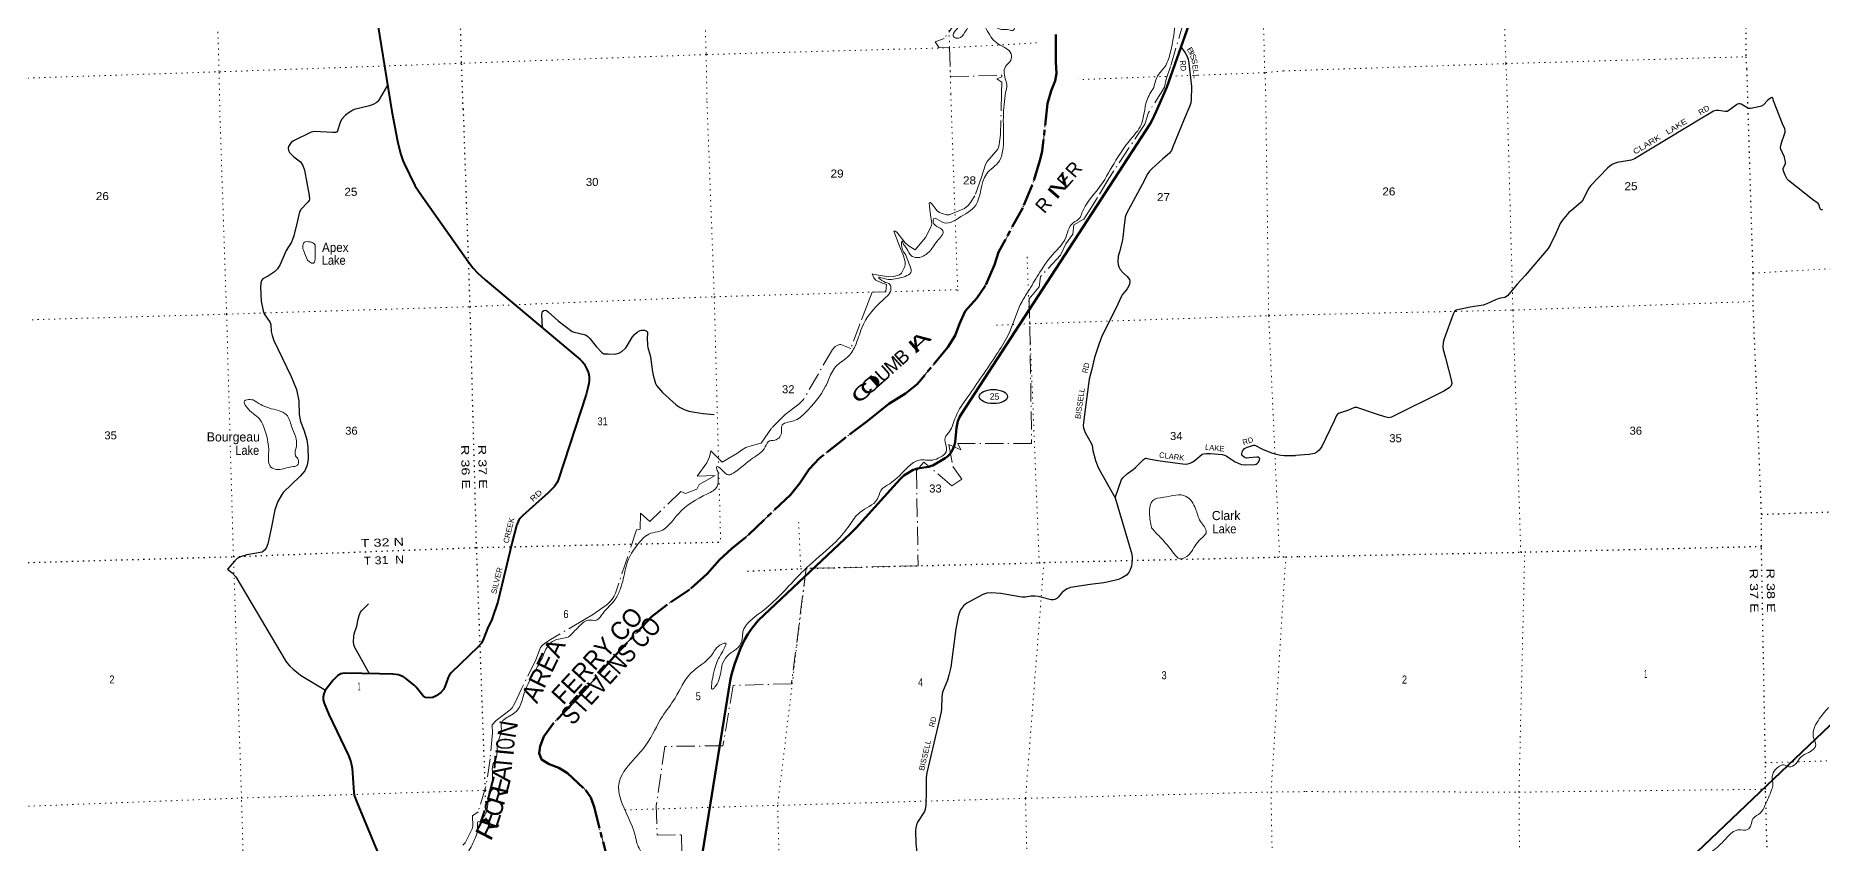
# Model space of a CAD drawing. Header units: feet. Extents: x 489137 to 739700, y 189004 to 379547.
# Drawn here: x 678686 to 717762, y 270009 to 287687 of the extents above; entities that cross this region are included whole.
import ezdxf
from ezdxf.enums import TextEntityAlignment as Align

# ---------------------------------------------------------------- set-up
doc = ezdxf.new("R2010")
doc.units = ezdxf.units.FT
doc.header["$LTSCALE"] = 80
for name, pattern in [('DOT_DASHED', [7.7, 5, -1.2, 0.3, -1.2]), ('DOTTED', [1.5, 0.3, -1.2]), ('LONG_DASH_SHORT_DASH', [9.9, 6, -1.2, 1.5, -1.2])]:
    doc.linetypes.add(name, pattern=pattern)
for name, color, linetype, lineweight in [('11', 7, 'LONG_DASH_SHORT_DASH', 60), ('17', 7, 'Continuous', 25), ('23', 7, 'Continuous', 70), ('26', 7, 'Continuous', 40), ('29', 7, 'Continuous', 25), ('39', 7, 'Continuous', 13), ('44', 7, 'DOT_DASHED', 13), ('6', 7, 'DOTTED', 25), ('7', 7, 'DOTTED', 13)]:
    doc.layers.add(name, color=color, linetype=linetype, lineweight=lineweight)
for name, color, linetype in [('12', 7, 'Continuous'), ('27', 7, 'Continuous'), ('30', 7, 'Continuous'), ('41', 7, 'Continuous')]:
    doc.layers.add(name, color=color, linetype=linetype)

msp = doc.modelspace()

# ---------------------------------------------------------------- linework, layer by layer
at = {"layer": '11'}
for points in [[(700996.57, 287713.08), (700996.09, 287505.06)], [(700996.09, 287505.06), (701000.41, 287117.44), (701015.39, 286859.36), (700985.38, 286699.01), (700898.16, 286479.83)], [(700898.16, 286479.83), (700814.58, 286200.29), (700701.06, 285158.32), (700654.47, 284977.03), (700482.94, 284415.97), (700272.89, 283922.35), (699747.48, 282945.83), (699657.39, 282674.25), (699462.23, 282219.49), (699269.3, 281944.59), (699016.21, 281657.63), (698894.12, 281376.94), (698799.4, 281123.39), (698638.08, 280869.71), (697966.01, 280058.14), (697710.3, 279851.9), (697348.17, 279628.09), (697119.96, 279444.96), (696866.07, 279244.85), (696373.49, 278873.39), (695822.71, 278429.35), (695604.21, 278196.03), (695400.1, 277892.49), (695194.35, 277639.39), (694215.35, 276706.79), (693914.51, 276460.71), (693642.02, 276211.51), (693369.28, 275907.77), (692974.99, 275555.65), (692481.16, 275222.53), (692164.18, 274975.93), (691334.73, 274096.95), (690751.15, 273423.28), (690415.79, 273058.93), (690009.6, 272637.74), (689802.95, 272350.27), (689721.17, 272133.5), (689697.73, 271985.28), (689746.74, 271843.44), (689917.52, 271743.93), (690124.13, 271659.71), (690315.65, 271542.68), (690709.02, 271177.65), (690827.51, 271009.78), (690896.64, 270807.99), (691190.14, 269664.04)]]:
    msp.add_lwpolyline(points, dxfattribs=at)
at = {"layer": '17'}
msp.add_ellipse((699632.62, 279787.7), major_axis=(309.24, -1), ratio=0.500121, dxfattribs=at)
at = {"layer": '23'}
for points in [[(703244.2, 297104.98), (704388.98, 291980.93), (704433.67, 291743.84), (704483.24, 291474.57), (704513.96, 291156.32), (704534.69, 290833.77), (704553.33, 290589.92), (704549.13, 290369.69), (704509.86, 289878.73), (704477.2, 289715.31), (704393.64, 289319.41), (703422.42, 286559.28)], [(703422.42, 286559.28), (703191.9, 286030.73), (703095.74, 285821.58), (703061.26, 285754.56), (698933.75, 279410.7), (698893.85, 279338.51), (698856.32, 279246.59), (698826.69, 279102.21), (698792.48, 278788), (698774.24, 278699.32), (698741.33, 278622.72), (698718.25, 278574.54), (698677.94, 278523.71), (698629.17, 278477.77), (698577.78, 278437.64), (698305.96, 278281.71), (698274.15, 278270.23), (698253.79, 278262.59), (698209.25, 278251.13), (698162.24, 278242.4), (697971.47, 278211.99), (697930.57, 278201.47), (697874.58, 278181.1), (697782.4, 278129.12), (697676.07, 278058.87), (697595.42, 277981.67), (697447.89, 277818.71)], [(697447.89, 277818.71), (696630.83, 276916.21), (696509.81, 276789.07), (696382.34, 276673.85), (694488.41, 274887.48), (694338.3, 274703.79), (694261.95, 274586.64), (694190.69, 274464.41), (694099.07, 274270.87), (693974.04, 273943.64), (693901.19, 273700.9), (693873.38, 273562.64), (693268.89, 269799.94)]]:
    msp.add_lwpolyline(points, dxfattribs=at)
at = {"layer": '26'}
for points in [[(686085.75, 288424.17), (686471.28, 286031.22)], [(686471.28, 286031.22), (686597.97, 285380.37), (686661.81, 285111.84), (686715.82, 284956.02), (686747, 284889.48), (686980.34, 284407.69), (687078.09, 284254.53), (688144.78, 282740.88), (688254.45, 282599.13), (688350, 282492.81), (688513.71, 282339.71), (690595.86, 280599.4), (690641.56, 280547.83), (690680.45, 280505.2), (690748.97, 280369.94), (690774.9, 280310.64), (690789.71, 280225.4), (690793.42, 280136.46), (690782.31, 280073.45), (690754.52, 279949.29), (690722.14, 279834.16), (690117.57, 277978.69), (690091.54, 277903.55), (690033.81, 277816.65), (689892.84, 277679.11), (689337.23, 277187.72), (689261.89, 277103.04), (689235.96, 277054.86), (689202.94, 276963.58), (689107.1, 276603.35), (688792.19, 275297.74), (688661.02, 274906.15), (688570.19, 274711.59), (688482.42, 274482.82), (688434.1, 274392.04), (688358.99, 274299.38), (687777.03, 273746.63), (687737.78, 273699.01), (687707.65, 273641.56), (687633.37, 273433.39), (687602.6, 273374.73), (687547.04, 273311.72), (687443.83, 273235.81), (687369.26, 273200.54), (687291.48, 273193.13), (687213.7, 273200.54), (687191.48, 273211.66), (687153.23, 273243.07), (687006.29, 273430.32), (686964.82, 273469.45), (686776.65, 273626.74), (686727.21, 273655.97), (686617.38, 273697.15), (686493.56, 273713.42), (686206.3, 273718.26)], [(686206.3, 273718.26), (685430.33, 273731.35), (685359.94, 273721.24), (685293.27, 273684.18), (685188.88, 273582.66), (685037.71, 273380.28), (685010.89, 273336.99), (684989.56, 273280.22), (684974.74, 273209.8), (684974.74, 273146.8), (684996.76, 273074.14), (685099.16, 272824.94), (685525.91, 271927.59), (685574.78, 271794.07), (685604.88, 271653.45), (685645.31, 271123.78), (685659.96, 271041.74), (685710.4, 270907.76), (686187.54, 269747.5)], [(719303.19, 273898.74), (714704.37, 269519.16)]]:
    msp.add_lwpolyline(points, dxfattribs=at)
at = {"layer": '29'}
for points in [[(703733.8, 287444.19), (703827.47, 287310.29), (703862.23, 287244.36), (703889.52, 287175.15), (703907.77, 287083.85), (703918.3, 286955.52), (703968.82, 286576.53)], [(686379.23, 286602.58), (686201.1, 286289.96), (686165.35, 286244.82), (686132.8, 286217.82), (686081.57, 286191.24), (685988.58, 286154.71), (685648.1, 286069.73), (685618.62, 286056.45), (685599.65, 286045.06), (685545.12, 286002.73)], [(703968.82, 286576.53), (703957.76, 286283.94), (703949.75, 286219.8), (703929.08, 286150.38), (703803.45, 285857.6), (703557.09, 285257.58), (703525.04, 285177.4), (703480.58, 285116.29), (703335.21, 284990.55), (703096.32, 284774.47), (703048.24, 284722.35), (703010.42, 284669.34), (702889.16, 284427.19), (702639.7, 283968.95), (702543.4, 283794.2), (702514.8, 283714.57), (702484.4, 283475.26), (702463.27, 283269), (702447.67, 283183.23), (702388.59, 282955.15), (702363.1, 282864.06), (702355.09, 282739.78), (702359.09, 282677.63), (702379.39, 282625.6), (702403.16, 282569.38), (702470.73, 282493.11), (702559.42, 282413.02), (702607.5, 282348.88), (702615.52, 282316.8), (702606.37, 282244.84), (702587.47, 282200.53), (702557.11, 282146.34), (702452.33, 282015.81), (702431.21, 281988.05), (702354.01, 281812.76), (701994.48, 281089.98), (701934.77, 280931.08), (701886.3, 280771.24), (701846.24, 280642.95), (701782.13, 280390.36), (701729.95, 280165.16), (701622.19, 279398.24), (701597.82, 279151.51), (701605.84, 279099.39), (701615.21, 279062.7), (701637.89, 278999.16), (701772.52, 278770.66), (701794.15, 278714.5), (701810.22, 278610.24), (701866.17, 278387.76), (701906.49, 278269.84), (701938.39, 278203.33), (702293.53, 277574.9)], [(717765.18, 283877.34), (717747.15, 283875.34), (717730.64, 283882.94), (717719.11, 283895.38), (717687.35, 283994.08), (717669.02, 284015.66), (717547.04, 284105.14), (717021.52, 284518.63), (716993.87, 284546.39), (716977.85, 284572.45), (716947.79, 284632.59), (716917.74, 284708.77), (716907.9, 284757.92), (716906.73, 284774.43), (716909.73, 284788.96), (716957.81, 284883.68), (716958.55, 284893.22), (716960.82, 284903.73), (716959.81, 284924.27), (716945.79, 284984.41), (716932.43, 285027.28), (716857.88, 285205.69), (716851.63, 285241), (716857.64, 285287.11), (716875.09, 285365.8), (716931.26, 285513.44), (716951.79, 285572.78), (716953.41, 285607.19), (716945.78, 285644.94), (716892.2, 285757.92), (716694.09, 286263.97), (716678.31, 286326.53), (716668.71, 286335.52), (716656.28, 286335.55), (716644.26, 286330.54), (716607.19, 286306.48), (716570.23, 286276.87), (716465.8, 286169.55), (716442.92, 286152.62), (716428.89, 286145.11), (716402.84, 286137.08), (716200.31, 286093.73), (716167.45, 286091.48), (716150.42, 286096.98), (715987.99, 286187.62), (715963.11, 286192.71), (715934.06, 286193.21), (715910.02, 286187.7), (715885.46, 286175.2), (715775.84, 286093.89), (715693.65, 286036.84), (715678.63, 286028.33), (715665.61, 286024.82), (715635.35, 286025.38), (715489.31, 286052.88), (715434.11, 286051.15), (715385.14, 286036.84), (715250.39, 285954.58), (715125.44, 285879.26)], [(685545.12, 286002.73), (685460.09, 285944.99), (685376.61, 285853.86), (685341.38, 285787.85), (685276.16, 285580.82), (685247.59, 285565.3), (685183.71, 285568.66), (684786.21, 285593.56), (684712.56, 285576.69), (684321.72, 285383.05), (684275.85, 285348.7), (684215.47, 285265.34), (684207.88, 285227.37), (684215.19, 285174.21), (684238.24, 285128.66), (684264.8, 285102.08), (684334.84, 285035.98), (684473.54, 284922.84), (684526.62, 284843.89), (684562.78, 284742.84), (684669.31, 284189.66), (684672.71, 284111.08), (684665.12, 284080.7), (684639.72, 284042.82), (684485.39, 283882.39), (684473.5, 283868.08), (684456.42, 283830.11), (684401.15, 283605.8), (684330.05, 283307.55), (684304.64, 283222.6), (684278.08, 283165.65), (684163.11, 282982.84), (684029.73, 282675.78), (683970.71, 282584.73), (683906.2, 282520.18), (683780.35, 282428.28), (683655.76, 282364.51), (683625.23, 282328.45), (683606.43, 282280.98), (683601.6, 282183.9), (683619.76, 281879.48), (683659.55, 281662.08), (683685.32, 281599.39), (683815.47, 281409.07), (683830.31, 281358.33), (683836.75, 281211.92), (683856.87, 281126.72), (683896.36, 281016.46), (684270.79, 280224.45), (684388.11, 279942.09), (684438.95, 279694.2), (684448.82, 279395.33), (684480.27, 279239.21), (684556.49, 279034.38), (684618.13, 278839.01), (684638.55, 278681.52), (684646.14, 278423.33), (684623.37, 278286.64), (684570.24, 278165.14), (684470.87, 278046.22), (684099.72, 277686.73), (684059.37, 277631.89), (683978.29, 277489.29), (683916.64, 277308.24), (683836.37, 276902.46), (683765.12, 276563.78), (683724.06, 276467.92), (683682.32, 276418.56), (683637.96, 276384.34), (683301.08, 276322.98), (683166.26, 276278.07), (683094.17, 276240.1), (683038.11, 276194.14), (682880.68, 276013.36)], [(715125.44, 285879.26), (713654.23, 284992.43), (713578.13, 284959.65), (713277.19, 284908.56), (713213.5, 284888.18), (713165.41, 284864.13), (713113.33, 284832.05), (713062.16, 284788.48), (712696.63, 284407.07), (712655.07, 284347.54), (712591.8, 284223.81), (712532.35, 284098.36), (712486.44, 284045.84), (712274.24, 283861.32), (712215.82, 283813.7), (712075.59, 283645.31), (712026.12, 283574.4), (711923.25, 283340.04), (711819.16, 283116.08), (711763.21, 283026.6), (711261.54, 282438.41), (711089.96, 282249.56), (710873.56, 281991.48), (710815.71, 281959.52), (710689.25, 281931.34), (710614.07, 281902.55), (710424.81, 281815.07), (710344.12, 281790.23), (710059.06, 281745.86), (709756.9, 281676.55), (709719.62, 281646.68), (709685.89, 281590.82), (709491.24, 281055.32), (709471.21, 280969.12), (709462.87, 280871.21), (709467.2, 280816.76), (709523.76, 280635.74), (709653.28, 280126.77), (709659.52, 280077.05), (709651.51, 280048.98), (709635.48, 280016.91), (709601.06, 279981.32), (709487.24, 279903.86), (708339.78, 279338.72), (708307.25, 279328.31), (708283.21, 279325.31), (708251.15, 279332.32), (708191.89, 279346.57), (707989.15, 279406.56), (707578.56, 279550.55), (707557.99, 279549.83), (707533.95, 279546.82), (707401.22, 279492.59), (707177.36, 279414.52), (707157.32, 279402.49), (707133.47, 279376.32), (707084.23, 279255.2), (706815.79, 278695.07), (706756.65, 278612.66), (706703.92, 278573.31), (706652.47, 278544.5), (706540.29, 278520.45), (706240.4, 278500.4)], [(689768.93, 281290.56), (689752.87, 281576.03), (689759.33, 281620.32), (689770.72, 281646.9), (689798.83, 281675.08), (689827.63, 281681.07), (689857.99, 281673.48), (689895.26, 281644.97), (690110.64, 281448.3), (690415.79, 281214.05), (690460, 281196.9), (690682.86, 281144.07), (690726.95, 281130.52), (690761.1, 281103.94), (690806.14, 281058.55), (690945.63, 280884.81), (691068.46, 280750.82), (691089.34, 280735.64), (691114.74, 280726.53), (691205.06, 280720.45), (691360.65, 280716.66), (691379.61, 280720.45), (691437.72, 280738.76), (691504.83, 280777.4), (691573.14, 280832.46), (691592.12, 280853.35), (691609.41, 280873.67), (691738.56, 281097.67), (691785.64, 281147.61), (691842.56, 281195.07), (691889.99, 281227.34), (691908.96, 281234.94), (691938.22, 281239.89), (691969.67, 281244.43), (692000.03, 281240.63), (692039.87, 281227.34), (692058.97, 281208.83), (692070.23, 281189.37), (692070.23, 281166.59), (692061.29, 281071.49), (692064.54, 280908.4), (692073.04, 280861.79), (692125.76, 280684.22), (692134.74, 280648.31), (692174.51, 280330.62), (692189.76, 280259.13), (692225.81, 280122.44), (692242.88, 280071.18), (692265.41, 280027.39), (692397.73, 279877.59), (692695.37, 279607.73), (692777.92, 279551), (692869.93, 279506.29), (692973.34, 279469.37), (693093.26, 279443.37), (693284.55, 279417.45), (693528.11, 279397.88)], [(702293.53, 277574.9), (702435.92, 277971.23), (702465.27, 278011.89), (702562.91, 278102.45), (702687.64, 278188.3), (702740.45, 278233.23), (702916.44, 278410.42), (702934.05, 278424.84), (702950.08, 278434.86), (702962.1, 278437.88), (702976.12, 278436.87), (703029.17, 278424.03), (703230.55, 278385.87), (703825.54, 278311.58), (703883.74, 278315.35), (703935.72, 278331.63), (703991.82, 278359.7), (704048.76, 278397.25), (704198.16, 278524.07), (704232.15, 278534.27), (704290.32, 278543.12), (704379.48, 278540.89), (704636.9, 278517.06), (704685.78, 278508.02), (704721.04, 278491), (704921.29, 278355.79), (704987.49, 278327.63), (705059.61, 278303.57), (705137.61, 278293.85), (705349.54, 278302.48), (705378.14, 278307.58), (705398.17, 278319.61), (705418.2, 278337.65), (705430.71, 278353.5), (705452.26, 278403.81), (705458.27, 278429.87), (705453.99, 278443.1), (705448.25, 278449.91), (705432.23, 278459.94), (705394.69, 278463.47), (705227.51, 278446.14), (705165.78, 278441.89), (705143.75, 278445.9), (705117.94, 278458.88), (705079.64, 278490), (705067.62, 278508.05), (705064.77, 278538.02), (705071.63, 278576.2), (705087.65, 278610.28), (705121.71, 278648.37), (705153.4, 278668.05), (705189.82, 278682.45), (705322.04, 278724.54), (705336.07, 278724.54), (705349.65, 278722.65), (705518.25, 278637.01), (705717.07, 278554.33), (705814.87, 278527.1), (705918.85, 278504.06), (705991.36, 278500.4), (706240.4, 278500.4)], [(702293.53, 277574.9), (702663.62, 276338.06), (702671.13, 276255.49), (702663.62, 276149.63), (702650.82, 276077.09), (702623.56, 275993.27), (702592.95, 275933.89), (702543.42, 275881.01), (702459.16, 275824.67), (702367.13, 275782.78), (702182.82, 275738.68), (702044.64, 275708.72), (701750.6, 275677.33), (701317.38, 275610.39), (701248.52, 275580.87), (701189.17, 275542.23), (701128.32, 275488.24), (701048.93, 275393.89), (701019.16, 275367.68), (700972.81, 275345.78), (700944.76, 275341.77), (700896.74, 275341.64), (700613.38, 275413.6), (700540.09, 275419.95), (700453.6, 275416.7), (700331.74, 275395.89), (700254.25, 275394.32), (699792.74, 275474.87), (699581.88, 275494.55), (699486.33, 275488.11), (699399.29, 275454.51), (699049.61, 275263.59), (698979.13, 275205.07), (698913.38, 275123.27), (698897.35, 275083.17), (698868.76, 274999.62), (698809.96, 274702.87), (698702.47, 273867.27), (698660.96, 273689.96), (698629.13, 273582.18), (698520.73, 273315.1), (698501.95, 273214.61), (698500.7, 272958.28), (698490.73, 272884.99), (698418.27, 272573.67), (698176.16, 271549.03), (698162.73, 271450.65), (698160.66, 271149.61), (698152.12, 270847.42), (698140.1, 270751.2), (698124.96, 270706.11), (697971.82, 270468.55), (697947.78, 270416.43), (697935.76, 270354.28), (697926.98, 270279.77), (697937.9, 270013.47), (697979.86, 269604.71)], [(682880.68, 276013.36), (682980.33, 275932.55), (683064.57, 275841.58), (684163.99, 273979.95), (684240.13, 273889.82), (684306.4, 273830.59), (684478.61, 273692.65), (685021.79, 273358.96)], [(685987.4, 273721.95), (685657.28, 274308.6), (685640.32, 274360.64), (685632.73, 274421.39), (685640.65, 274536.28), (685651.7, 274592.25), (685710.99, 274763.75), (685740.3, 274916.64), (685757.95, 274998.52), (685788.3, 275070.66), (685810.77, 275097.63), (685963.46, 275249.9)]]:
    msp.add_lwpolyline(points, dxfattribs=at)
at = {"layer": '39'}
for points in [[(700218.81, 307560.66), (700017.35, 307451.8), (699772.44, 307410.31), (699465.45, 307215.58), (699287.18, 307034.71), (699086.91, 306847.14), (699025.48, 306740.35), (699070.6, 306509.48), (698951.61, 306164.77), (698823.72, 305779.43), (698811.15, 305589.27), (698941.22, 305144.84), (699141.49, 304577.29), (699252.65, 304364.5), (699700.31, 303891), (699948.9, 303670.11), (700113.54, 303834.43), (700122.55, 304076.99), (700154.86, 304213.21), (700246.46, 304322.9), (700252.21, 304195.86), (700302.19, 304074.16), (700359.81, 303966.82), (700307.7, 303886.55), (700309.95, 303809.89), (700436.53, 303759.08), (700485.26, 303679.74), (700344.57, 303661.5), (700162.33, 303615.78), (700198.49, 303552.23), (700435.58, 303448.12), (700629.97, 303286.22), (700717.54, 302915.25), (700679.53, 302629.46), (700671.17, 302433.36), (700621.31, 302070.49), (700653.38, 301665.6), (700688.29, 301438.46), (700767.91, 301337.82), (700821.39, 301028.45), (700859.92, 300746.91), (700966.22, 300562.24), (701007.6, 300252.52), (701220.13, 299953.86), (702100.59, 298964.02), (702414.39, 298858.11), (702615.48, 298605.55), (702731.86, 298283.88), (702722.96, 297900), (702688.34, 297567.86), (702747.32, 297345.47), (702988.67, 296958.81), (702996.97, 296813.68), (703041.32, 296677.69), (703255.93, 296308.42), (703340.47, 296040.33), (703337.86, 295785.86), (703367.38, 295467.71), (703278.15, 295345.97), (703216.02, 295126.1), (703234.57, 295043.86), (703217.44, 294940.39), (703377.15, 294654.31), (703576.83, 294518.82), (703630.12, 294215.5), (703656.92, 293921.5), (703817.82, 293663.73), (703896.78, 293242.03), (704106.05, 292161.9), (704066.03, 291876.04), (704055.77, 291675.85), (704167.11, 291319.71), (704242.99, 290796.98), (704190.87, 290304.82), (704079.59, 289697.87), (703970.14, 289371.62), (703705.13, 288984.28), (703603.8, 288587.6), (703605.64, 288181.82), (703565.55, 287623.39), (703494.76, 287286.15), (703381.94, 287006.24), (703243.68, 286836.64), (703139.73, 286551.67)], [(700243.26, 292688.97), (700253.52, 292545.91), (700331.24, 292441.18), (700444.48, 292295.08), (700632.53, 292143.09), (700892.38, 291744.86), (700994.47, 291428.83), (701070.52, 290900.04), (700979.7, 290558.18), (700958.29, 290325.37), (700851.93, 290100.16), (700718.36, 290183.07), (700654.98, 290554.74), (700604.53, 290692.58), (700556.45, 290612.43), (700592.85, 290334.87), (700620.77, 290139.84), (700723.33, 289807.67), (700620.47, 289738.03), (700219.99, 289704.11), (700131.6, 289760.08), (700169.66, 290043.86), (700180.75, 290421.75), (700116.25, 290763.1), (700054.89, 291066.19), (700018.67, 291200.41), (699977.76, 291150.75), (699992.88, 290842.28), (699973.9, 290526.75), (699864.58, 290402.41), (699815.19, 290229.34), (699738.65, 290019.14), (699842.69, 289567.89), (699885.14, 289290.51), (699738.82, 289326.61), (699522.96, 289395), (699354.12, 289579.85), (699179.34, 289623.2), (699159.06, 289558), (699188.71, 289510.41), (699114.36, 289500.15), (699147.09, 289416.31), (699362.89, 289349.94), (699665.66, 289207.36), (699766.21, 289149.73), (699822.65, 289082.73), (700030.98, 288995.95), (700203.56, 288889.95), (700160.93, 288692.85), (700101.88, 288368.08), (700094.17, 288081.14), (700050, 287799.2), (699940.38, 287822.24), (699809.24, 287822.45), (699709.05, 287867.97), (699606.66, 288056.79), (699401.83, 288230.5), (699364.3, 288340.45), (699296.48, 288382.88), (699260.07, 288248.56), (699027.61, 288126.67), (698880.88, 287902.3), (698762.83, 287662.62), (698830.36, 287630.27), (699106.4, 287916.98), (699290.31, 288043.5), (699499.41, 287793.19), (699743.96, 287503.54), (700020.59, 287289.54), (700010.69, 287145.89), (699895.61, 287011.29), (699904.62, 286704.66), (699927.8, 286602.36), (699896.74, 286447.66)], [(699896.74, 286447.66), (699849.71, 285908.33), (699843.32, 285227.66), (699762.28, 284948.23), (699481.74, 284657.83), (699247.21, 283977.32), (698865.49, 283693.51), (698504.99, 283610.33), (698328.8, 283682.96), (698313.35, 283605.7), (698440.53, 283490.98), (698527.85, 283419.31), (698400.74, 283186.73), (698221.28, 282950.32), (697948.91, 282829.82), (697834.03, 282874.43), (697738.94, 283019.64), (697648.57, 283160.63), (697635.34, 283192.48), (697632.02, 283057.08), (697713.91, 282884.45), (697783.69, 282704.96), (697834.22, 282531.05), (697570.98, 282380.57), (697404.38, 282352.58), (697248.46, 282368.73), (697123.34, 282398.77), (697233.45, 282303.64), (697367.87, 282242.28), (697391.51, 282144.16), (697214.34, 281899.76), (696755.23, 281290.2), (696607.64, 280893.37), (696438.54, 280649.24), (696183.26, 280444.53), (696089.41, 280299.93), (695962.2, 280012.84), (695520.1, 279436.18), (695257.91, 279255.45), (695001.39, 279143.57), (694998.5, 278996.08), (694818.78, 278824.27), (694732.21, 278817.23), (694641.97, 278684.87), (694365.99, 278437.04), (693937.29, 278111.21), (693841.77, 278071.55), (693702.77, 278177.78), (693577.41, 278250.52), (693582.42, 278200.45), (693602.44, 278145.37), (693615.46, 278019.28), (693588.26, 277816.42), (693377.8, 277657.68), (692742.92, 277223.75), (692336.44, 276840.14), (692136.13, 276794.82), (691865.5, 276567.36), (691649.24, 276228.72), (691537.28, 275794.76), (691474.14, 275580.56), (691359.13, 275348.41), (691095.08, 275048.49), (690951.03, 274896.09), (690765.36, 274893.69), (690568.38, 274753.59), (690441.63, 274626.02), (690337.94, 274531.57), (690043.77, 274456.74), (689871.56, 274301.35), (689781.35, 274110.44), (689582.36, 273740.09), (689357.23, 273251.73), (689246.36, 272959.14), (689129.26, 272844.03), (689052.18, 272796.93), (688862.91, 272610.17), (688870.09, 272520.05), (688781.3, 272173.72), (688751.88, 271861.75), (688693.12, 271752.7), (688677.6, 271447.27), (688605.54, 271141.9), (688510.6, 270625.75), (688412.48, 270487.22), (688396.86, 270472.38), (688368.14, 270485.52), (688351.58, 270381.97), (688316.6, 270170.77), (688162.22, 269852.44), (687966.55, 269617.49), (687858.33, 269537.01)], [(703140.19, 286552.92), (702988.67, 286269.66), (702861.4, 285733.38), (702631.17, 285412.94), (702270.83, 284892.21), (701930.5, 284341.45), (701568.88, 283809.55), (701508.75, 283682.27), (701382.45, 283599.14), (701191.81, 283221.01), (700971.34, 282944.81), (700645.49, 282507.47), (700420.35, 282134.19), (700258.01, 281870.11), (699947.24, 281118.3), (699701.12, 280709.97), (699073.37, 279785.64), (698807.49, 279344.5), (698670.19, 279020.53), (698602.51, 278935.4), (698592.86, 278922.95), (698600.93, 278577.95), (698467.16, 278458.27), (698306.42, 278398.13), (698005.67, 278395.77), (697776.42, 278254.55), (697363.61, 277878.8), (697176.78, 277737.03), (697088.87, 277538.12), (696711.26, 277252.44), (696490.65, 276980.27), (696190.48, 276616.51), (695599.19, 276091.21), (695345.53, 275840.11), (694552.88, 275069.56), (694154.22, 274635.74), (694139.01, 274493.88), (694045.19, 274290.73), (693850.37, 274146.67), (693717.53, 273962.35), (693674.8, 273799.34), (693561.67, 273456.2), (693489.61, 273381.01), (693492.93, 273631.5), (693608.39, 274023.18), (693756.12, 274300.89), (693781.38, 274386.57), (693691.13, 274369.3), (693463.62, 274121.13), (693014.86, 273734.03), (692668.63, 273186.95), (692392.06, 272783.62), (692043.92, 272175.9), (691753.2, 271830.63), (691438.88, 271294.75), (691478.23, 270979.11), (691797.01, 270180.5), (691839.68, 270000.26), (691959.51, 269750.01), (692041.56, 269540.85), (692164.11, 269385.59), (692333.72, 268925.06), (692444.67, 268755.27), (692448.11, 268599.91), (692727, 268304.7), (692674.4, 268250.38), (692704.01, 268039.4), (692695.78, 267871.53), (692679.62, 267584.25), (692661.19, 267476.6), (692721.62, 267135.44), (692627.06, 266895.92), (692651.41, 266662.55), (692595.27, 266478.88), (692585.23, 266304.89), (692552.09, 266041.25), (692416.95, 265864.93), (692397.99, 265484.68), (692404.12, 265252.69), (692581.23, 265153.84), (692772.34, 265116.06), (692963.52, 265191.34), (693052.28, 265135.87), (692781.01, 264926.56), (692428.33, 264908.26), (691959.99, 265136.32), (691731.55, 265259.64), (691469.69, 265127.38), (691436.26, 264871.81), (691379.7, 264700.24), (691282.56, 264361.69)], [(684682.15, 283173), (684563.25, 283166.86), (684526.6, 283060.59), (684567.64, 282926.73), (684673.32, 282734.54), (684763.04, 282709.39), (684798.7, 282843.89), (684798.37, 283025.6), (684786.77, 283126.15), (684749.48, 283153.13), (684682.15, 283173)], [(683442.82, 279713.62), (683786.17, 279537.76), (684171.01, 279387.57), (684282.85, 279135.02), (684387.08, 278696.45), (684370.04, 278491.93), (684429.83, 278399.1), (684409.52, 278287.35), (684279.58, 278250.53), (683988.95, 278189.96), (683829.54, 278245.01), (683781.13, 278588.6), (683718.57, 278990.25), (683578.54, 279298.36), (683294.73, 279561.09), (683253.76, 279692.93), (683307.36, 279719.02), (683442.82, 279713.62)], [(703090.96, 276916.57), (703047.23, 277242.15), (703116.52, 277511.08), (703358.26, 277584.08), (703846.19, 277603.03), (704055.6, 277331.66), (704162.24, 277054.7), (704289.43, 276824.9), (704126.62, 276631.47), (703911.04, 276331.22), (703712.5, 276235.48), (703579.19, 276352), (703338.54, 276650.56), (703156.24, 276840.09), (703090.96, 276916.57)], [(709568.13, 259046.55), (709722.89, 259296.81), (709963.13, 259632.93), (710000.61, 259767.68), (709969.01, 259912.06), (710006.85, 260036.71), (709987.58, 260120.9), (709928.77, 260290.56), (709944.43, 260523.56), (709940.18, 260638.61), (709757.21, 260832.07), (709648.4, 261042.36), (709606.87, 261291.48), (709663.47, 261400.64), (709824.66, 261469.14), (709910.42, 261609.68), (709991.65, 261873.34), (709997.87, 261978.66), (709905.12, 262191.56), (709969.37, 262422.27), (710085.19, 262569.97), (710290.85, 262638.05), (710381.76, 262639.32), (710510.39, 262708.1), (710570.79, 262870.04), (710648.09, 263060.98), (710598.4, 263176.69), (710507.67, 263280.53), (710510.6, 263420.09), (710567.22, 263638.4), (710580.7, 263766.21), (710497.88, 263874.37), (710503.71, 264319.23), (710619.92, 264620.54), (710798.19, 264992.81), (710939.6, 265268.76), (711076.04, 265350.51), (711339.52, 265659.17), (711622.94, 265810.91), (711747.35, 265890.2), (711886.42, 266065.01), (712149.36, 266278.67), (712219.66, 266455.03), (712255.05, 266646.29), (712333.66, 266926.03), (712320.74, 267056.93), (712260.58, 267153.79), (712240.25, 267211.66), (712294.4, 267332.87), (712363.17, 267440.5), (712721.22, 267651.49), (712821.17, 267626.82), (712922.53, 267563.79), (713073.47, 267635.96), (713340.44, 267795.19), (713481.62, 267899.71), (713737.67, 268209.08), (713964.75, 268470.11), (714095.01, 268707.76), (714051.75, 268839.58), (714057.45, 269013.6), (714136.94, 269159.98), (714296.04, 269284.99), (714559.9, 269583.56), (714704.4, 269611.03), (714796.5, 269580.01), (714913.27, 269592.32), (715087.83, 269681.51), (715402.13, 269872.77), (715622.99, 270076.81), (715855.89, 270283.32), (715935.95, 270304.41), (716129.8, 270309.41), (716200.98, 270406.98), (716246.3, 270548.07), (716411.38, 270675.32), (716508.51, 270836.48), (716653.59, 271177.24), (716681.34, 271301.53), (716663.79, 271448.44), (716688.33, 271550.38), (716800.7, 271681.78), (716912.25, 271726.24), (717031.03, 271684.06), (717184.21, 271750.24), (717293.97, 271897.71), (717468.09, 271999.01), (717621.67, 272164.24), (717576.31, 272298.01), (717668.84, 272693.46), (717896.66, 272982.64)]]:
    msp.add_spline(points, degree=3, dxfattribs=at)
at = {"layer": '44'}
for points in [[(698889.67, 288094.07), (698557.29, 287626.28), (698359.94, 287551.87), (698448.48, 287418.38), (698674.1, 287427.47), (698691.83, 286789.37), (699819.64, 286821.53), (699818.66, 286789.21), (699707.27, 286739.52), (699818.36, 286672.13), (699809.57, 286445.66)], [(703800.57, 288005.88), (703505.32, 287016.25), (703413.29, 286739.04), (703374.94, 286557.78)], [(700996.57, 287713.08), (700996.09, 287505.06)], [(700996.09, 287505.06), (701000.41, 287117.44), (701015.39, 286859.36), (700985.38, 286699.01), (700898.16, 286479.83)], [(700898.16, 286479.83), (700814.58, 286200.29), (700701.06, 285158.32), (700654.47, 284977.03), (700482.94, 284415.97), (700272.89, 283922.35), (699747.48, 282945.83), (699657.39, 282674.25), (699462.23, 282219.49), (699269.3, 281944.59), (699016.21, 281657.63), (698894.12, 281376.94), (698799.4, 281123.39), (698638.08, 280869.71), (697966.01, 280058.14), (697710.3, 279851.9), (697348.17, 279628.09), (697119.96, 279444.96), (696866.07, 279244.85), (696373.49, 278873.39), (695822.71, 278429.35), (695604.21, 278196.03), (695400.1, 277892.49), (695194.35, 277639.39), (694215.35, 276706.79), (693914.51, 276460.71), (693642.02, 276211.51), (693369.28, 275907.77), (692974.99, 275555.65), (692481.16, 275222.53), (692164.18, 274975.93), (691368.16, 274133.74), (690751.15, 273423.28), (690415.79, 273058.93), (690009.6, 272637.74), (689802.95, 272350.27), (689721.17, 272133.5), (689697.73, 271985.28), (689746.74, 271843.44), (689917.52, 271743.93), (690124.13, 271659.71), (690315.65, 271542.68), (690709.02, 271177.65), (690827.51, 271009.78), (690896.64, 270807.99), (691190.14, 269664.04)], [(699809.57, 286445.66), (699789.6, 285522.82), (699760.16, 285306.54), (699743.07, 285242.38), (699726.78, 285203.74), (699495.16, 284930.17), (699458.57, 284864.59), (699374.07, 284593.38), (699227.29, 284180.94), (699130.78, 284036.29), (699077.36, 283972.14), (698999.52, 283905.61), (698662.58, 283764.53), (698607.19, 283764.71), (698515.29, 283792.51), (698451.18, 283820.31), (698403.31, 283854.05), (698275.1, 284016.05), (698248.15, 284034.16), (698224.16, 284030.75), (698252.92, 283819.4), (698282.8, 283571.7), (698278.07, 283538.03), (698258.83, 283478.16), (698148.85, 283266.74), (697918.69, 283003.45), (697787.6, 283080.41), (697701.95, 283154.82), (697519.08, 283385.98), (697484.13, 283411.87), (697457.8, 283408.46), (697574.25, 283104.66), (697668.32, 282870.94), (697699.98, 282733.98), (697704.25, 282680.52), (697693.86, 282633.22), (697624.11, 282490.2), (697580.37, 282450.09), (697446.73, 282417.49), (697344.14, 282411.07), (697292.7, 282413.5), (697030.85, 282456.47), (696979.78, 282475.2), (697015.02, 282387.55), (697062.91, 282334.12), (697206.28, 282269.55), (697296.06, 282239.81), (697280.38, 282080.25), (696977.59, 282072.74), (696890.25, 281844.15), (696712.88, 281376.27), (696513.41, 280839.04), (696296.53, 280929.78), (696267.03, 280926.99), (696213.6, 280907.75), (696170.86, 280882.08), (696110.04, 280821.34), (695481.52, 279726.12), (695373.7, 279620.4), (695075.73, 279395.12), (694775.95, 279097.5), (694553.97, 278765.74), (694353.22, 278720.12), (694215.58, 278671.1), (694124.54, 278615.33), (694033.63, 278546.63), (693696.3, 278353), (693567.07, 278482.64), (693450.32, 278600.52), (693423.56, 278472.06), (693365.57, 278337.39), (693154.44, 278046.37), (693547.78, 278061.76), (693198.4, 277865.77), (693147.11, 277761.23), (692897.57, 277667.13), (692797.2, 277712.73), (692118.8, 277054.58), (691911.2, 277236.53), (691903.98, 276882.68), (691827.56, 276872.39), (691367.63, 275484.98)], [(703374.94, 286557.78), (703024.76, 286008.1), (702947.82, 285751.49), (702153.93, 284564.47), (701906.32, 284147.1), (701775.49, 283937.21), (701612.1, 283668.62), (701393.77, 283546.28), (701367.74, 283343.45), (701214.83, 283128.87), (701103.22, 282885.18), (700661.32, 282415.73), (700629.93, 282190.51), (700417.92, 281927.75), (700468.74, 278762.98), (698857.95, 278758.58), (698916.81, 278618.82), (698656.67, 278736.61), (698744.13, 278260.2), (698942.68, 277978.98), (698722.95, 277835.22), (698109.06, 278355.04), (697947.14, 278170.52), (697987.52, 276085.63), (695536.85, 276026.45), (695215.76, 273502.46), (693937.65, 273466.01), (693717.52, 272144.44), (692449.01, 272129.32), (692256.78, 270836.52), (692276.97, 270184.38), (692813.76, 270197.85), (692817.12, 268850.07)], [(691367.63, 275484.98), (691333.45, 275414.08), (691290.71, 275349.92), (691250.1, 275298.6), (691181.42, 275237.11), (690882.99, 275026.42), (690688.68, 274909.66), (689942.99, 274467.82), (689834.24, 274398.31), (689770.13, 274344.85), (689726.28, 274291.82), (689627.41, 274028.28), (689309.94, 273388.63), (689166.39, 273074.61), (689104.42, 272971.96), (689063.64, 272928.87), (688756.06, 272696.1), (688671.79, 272604.34), (688677.16, 272430.7), (688624.17, 271859.31), (688533.96, 271250.46), (688363.25, 270697.9), (688240.7, 270611.51), (688245.69, 270385.33), (688233.54, 270326.68), (688075.21, 270020.7), (688028.37, 269967.42)]]:
    msp.add_lwpolyline(points, dxfattribs=at)
at = {"layer": '6'}
for points in [[(716114.43, 286963.12), (716096.4, 287248.67), (716094.42, 287844.83), (715916.99, 292481.99), (715906.79, 293215.33), (715727.72, 297840.32), (715717.4, 298577.7), (715556.35, 303207.26), (715547.14, 303908.3), (715396.17, 308206.7)], [(688033.77, 286079.35), (688000.43, 287095.2), (687856.2, 292412.38), (687688.03, 297720.78), (687523.83, 303031.32), (687418.89, 306156.07)], [(717318.44, 241021.81), (717169.96, 244907.51), (717034.44, 250115.01), (717021.64, 250462.18), (716905.63, 255140.86), (716887.49, 255851.63), (716809.32, 260600.41), (716807.16, 261152.09), (716646.08, 265901.9), (716642.2, 266445.43), (716521.64, 271192.67), (716518.51, 271770.59), (716430.62, 276508.91), (716433.04, 277210.32), (716247.06, 281868.28), (716248.5, 282486.78), (716114.43, 286963.12)], [(688033.77, 286079.35), (688180.36, 281755.83), (688321.1, 276482.72), (688513.73, 271169), (688535.07, 270519.27)], [(716433.04, 277210.32), (722048.49, 277407.64), (727430.1, 277588.41), (732728.73, 277772.24), (736987.28, 277927.68)], [(675588.3, 276082.85), (677679.19, 276131.55), (683008.01, 276284.19), (688321.1, 276482.72), (693667.19, 276603.64)], [(694252.88, 275965.74), (695418.93, 276020.58), (695536.85, 276026.45), (700634.56, 276148.85), (700737.19, 276158.47), (705844.96, 276272.9), (706026.67, 276281.47), (706310.54, 276284.21)], [(706310.54, 276284.21), (711168.33, 276380.97), (711253.03, 276386.05), (716430.62, 276508.91)]]:
    msp.add_lwpolyline(points, dxfattribs=at)
at = {"layer": '7'}
msp.add_line((695372.03, 277040.39), (695418.93, 276020.58), dxfattribs=at)
for points in [[(692695.08, 308006.1), (692841.96, 303216.09), (692987.96, 297907.05), (693158.21, 292596.69), (693350.99, 287274.86), (693367.6, 286244.5)], [(705029.74, 302822.92), (705189.26, 297397.14), (705427.8, 292165.5), (705567.16, 286876.46), (705585.03, 286627.59)], [(698700.01, 286410.88), (698674.1, 287427.47), (698507.23, 292760.15), (698343.44, 298056.56), (698297.05, 299497.13)], [(710454.77, 298513.58), (710481.07, 297690.45), (710656.52, 292388.3), (710842.36, 287076.36), (710856.67, 286794.96)], [(682715.99, 285901.66), (682694.56, 286904.72), (682546.01, 292231.87), (682396.69, 294840.76)], [(700577.43, 287529.21), (698666.16, 287423.2), (693350.99, 287274.86), (687998.77, 287083.04), (682735.11, 286897.82), (677386.45, 286722.26), (675268.2, 286657.39)], [(705974.06, 286915.97), (710842.36, 287076.36), (716099.09, 287226.52)], [(705974.06, 286915.97), (705567.16, 286876.46), (701488.65, 286725.67)], [(705585.03, 286627.59), (705653.61, 281558.64), (705891.56, 276276.78)], [(711168.33, 276380.97), (710995.08, 281680.08), (710856.67, 286794.96)], [(693367.6, 286244.5), (693527.29, 281967.65), (693667.19, 276603.64)], [(698700.01, 286410.88), (698851.87, 282126.2), (698853.47, 282023.28)], [(682931.91, 279047.48), (682860.02, 281591.38), (682715.99, 285901.66)], [(716248.5, 282486.78), (721907.32, 282823.11), (727258.43, 282954.27), (732583, 283147.12), (736811.08, 283263.07)], [(700634.56, 276148.85), (700424.58, 281381.2), (700369.14, 282845.17)], [(675428.44, 281363.65), (677527.16, 281438.6), (682860.02, 281591.38), (688180.36, 281755.83), (693529.1, 281973.77), (698851.87, 282126.2)], [(706143.12, 281574.25), (710995.08, 281680.08), (716247.06, 281868.28)], [(699698.91, 281347.94), (700424.58, 281381.2), (705653.61, 281558.64), (706143.12, 281574.25)], [(683980, 245382.86), (683803.16, 249671.41), (683633.8, 255012.18), (683504.03, 260317.99), (683335.02, 265648.68), (683187.49, 271000.3), (683009.89, 276288.29), (682941.12, 278721.58)], [(706026.67, 276281.47), (705704.77, 271131.62), (705797.15, 265913.36), (705864.37, 260663.94), (706063.48, 255338.33), (706148.5, 249984.54), (706407.54, 244677.16), (706541.28, 240678.56)], [(711155.24, 268122.45), (711127.64, 271128.68), (711253.03, 276386.05)], [(695536.85, 276026.45), (694911.37, 270839.81), (695065.27, 265536.87), (695239.37, 260291.16), (695358.85, 255106.14), (695564.68, 249819.13), (695841.8, 244514.41), (696164.04, 240352.97)], [(701388.62, 240516.29), (701143.95, 244621.69), (700926.8, 250001.19), (700756.77, 255188.49), (700625.09, 260433.65), (700462.8, 265687.85), (700335.05, 270993.72), (700737.19, 276158.47)], [(716518.51, 271770.59), (722346.71, 271953.39), (727694.91, 272108.7), (733004.98, 272311.13), (737169.8, 272400.92)], [(706473.33, 271140.27), (711127.64, 271128.68), (716521.64, 271192.67)], [(675750.81, 270714.35), (677806.06, 270793.34), (683187.49, 271000.3), (688513.73, 271169), (688672.9, 271161.88)], [(691572.57, 270738.15), (694911.37, 270839.81), (700335.05, 270993.72), (705704.77, 271131.62), (706473.33, 271140.27)]]:
    msp.add_lwpolyline(points, dxfattribs=at)

# ---------------------------------------------------------------- texts
at = {"layer": '12'}
for s, rotation, width, p in [('FERRY CO', 47.372, 0.95, (690225.05, 273017.91)), ('STEVENS CO', 47.872, 0.85, (690433.72, 272574.01))]:
    msp.add_text(s, height=400, rotation=rotation, dxfattribs=dict(at, width=width)).set_placement(p)
at = {"layer": '17'}
msp.add_text('25', height=140, dxfattribs=at).set_placement((699658.67, 279719.39), align=Align.CENTER)
at = {"layer": '27', "width": 1.25}
msp.add_text('RD', height=120, rotation=41.49, dxfattribs=at).set_placement((689560.68, 277478.07))
at = {"layer": '27'}
for s, p in [('CREEK', (689025.28, 276566.24)), ('SILVER', (688759.49, 275460.73))]:
    msp.add_text(s, height=120, rotation=76.439, dxfattribs=at).set_placement(p)
at = {"layer": '30'}
for s, rotation, width, p in [('B', 300.975, 1.4, (703893.48, 287332.11)), ('S', 291.52, 1.15, (703949.91, 287200.18)), ('RD', 274.691, 0.85, (703721.93, 287025.31)), ('S', 281.304, 0.9, (703973.82, 287110.55)), ('E', 277.691, 0.85, (703985.98, 286990.71)), ('L', 277.593, 0.95, (703997.49, 286891.15)), ('L', 277.593, 0.95, (704011.86, 286783.38)), ('RD', 31.081, 1.1, (715204.41, 286006)), ('CLARK   LAKE', 31.081, 1.25, (714244.02, 285431.08)), ('RD', 76.954, 0.95, (701712.9, 280401.7)), ('BISSELL', 82.002, 1.05, (701584.02, 279629.61)), ('RD', 76.898, 0.95, (698364.98, 272653.49)), ('BISSELL', 76.706, 1.05, (698192.62, 271923.1))]:
    msp.add_text(s, height=120, rotation=rotation, dxfattribs=dict(at, width=width)).set_placement(p, align=Align.CENTER)
for s, rotation, p in [('I', 292.799, (703924.86, 287273.16)), ('LAKE', 354.711, (704468.32, 278602.96)), ('RD', 17.658, (705216.28, 278759.95)), ('CLARK', 352.883, (703524.8, 278418.66))]:
    msp.add_text(s, height=120, rotation=rotation, dxfattribs=at).set_placement(p, align=Align.CENTER)
at = {"layer": '41'}
for s, rotation, p in [('R', 49.134, (701502.18, 284664.21)), ('E', 49.134, (701309.42, 284429.82)), ('R', 49.134, (700840.83, 283885.95)), ('M', 41.702, (697533.96, 280370.14)), ('B', 41.702, (697730.21, 280545)), ('U', 41.702, (697319.64, 280179.17))]:
    msp.add_text(s, height=300, rotation=rotation, dxfattribs=at).set_placement(p, align=Align.CENTER)
for s, rotation, width, p in [('V', 49.134, 1.75, (701224.61, 284340.23)), ('I', 49.134, 1.65, (701065.56, 284142.57)), ('I', 41.702, 1.7, (697995.87, 280773.9)), ('A', 41.702, 1.8, (698113.42, 280886.46)), ('O', 41.702, 1.55, (697044.64, 279934.15)), ('L', 41.702, 1.95, (697217.47, 280088.16)), ('C', 41.702, 1.65, (696857.69, 279767.56))]:
    msp.add_text(s, height=300, rotation=rotation, dxfattribs=dict(at, width=width)).set_placement(p, align=Align.CENTER)
for s, width, p in [('Apex', 0.95, (684947.84, 282953.3)), ('Lake', 0.9, (684942.85, 282672.9)), ('Lake', 0.9, (683051.01, 278512.13)), ('Lake', 0.9, (704425.41, 276793.49))]:
    msp.add_text(s, height=200, dxfattribs=dict(at, width=width)).set_placement(p)
for s, p in [('Bourgeau', (682427.91, 278805.04)), ('Clark', (704410.4, 277083.88))]:
    msp.add_text(s, height=200, dxfattribs=at).set_placement(p)
at = {"layer": '44'}
for s, rotation, p in [('AREA', 64.104, (689967.2, 273706.96)), ('I', 84.702, (689141.22, 271986.97)), ('A', 81.572, (689078.12, 271511.09)), ('R', 72.832, (688978.13, 270995.82)), ('E', 71.264, (688817.33, 270473.84))]:
    msp.add_text(s, height=400, rotation=rotation, dxfattribs=at).set_placement(p, align=Align.CENTER)
for s, rotation, width, p in [('N', 80.436, 0.95, (689205.84, 272474.91)), ('O', 90.702, 0.6, (689158.61, 272190.24)), ('T', 84.702, 0.9, (689106.76, 271753.18)), ('E', 75.572, 0.95, (689037.86, 271238.7)), ('C', 72.832, 0.95, (688897.03, 270731.63)), ('R', 62.641, 1.2, (688738.66, 270241.23))]:
    msp.add_text(s, height=400, rotation=rotation, dxfattribs=dict(at, width=width)).set_placement(p, align=Align.CENTER)
at = {"layer": '6'}
for s, rotation, width, p in [('R 36 E', 271.529, 1.35, (687998.99, 278244.17)), ('R 37 E', 271.529, 1.35, (688372.88, 278248.21)), ('T 32 N', 2.14, 1.35, (686269.72, 276506.14)), ('T 31  N', 2.14, 1.15, (686303.77, 276120.65)), ('R 37 E', 271.063, 1.35, (716182.63, 275537.08)), ('R 38 E', 271.063, 1.35, (716548.62, 275539.23))]:
    msp.add_text(s, height=175, rotation=rotation, dxfattribs=dict(at, width=width)).set_placement(p, align=Align.CENTER)
at = {"layer": '7'}
for s, width, p in [('30', 1.05, (690719.46, 284397.73)), ('29', 1.1, (696070.52, 284582.15)), ('28', 1.1, (698966.78, 284432.56)), ('26', 1.1, (679999.97, 284089.65)), ('25', 1.1, (685435.69, 284182.76)), ('27', 1.1, (703209.38, 284066.37)), ('32', 1.05, (695008.92, 279861)), ('35', 1.05, (680186.93, 278850.92)), ('36', 1.05, (685454.43, 278952.42)), ('31', 0.85, (690973.56, 279159.12)), ('34', 1.05, (703495.98, 278836.68)), ('33', 1.05, (698227.73, 277687.97)), ('6', 0.85, (690228.72, 274939.68)), ('2', 0.85, (680296.91, 273507.67)), ('4', 0.85, (697983.63, 273446.12)), ('3', 0.85, (703310.37, 273600.7)), ('1', 0.4, (685726.19, 273354.18)), ('5', 0.85, (693121.34, 273140.64))]:
    msp.add_text(s, height=175, dxfattribs=dict(at, width=width)).set_placement(p)
for s, width, p in [('25', 1.1, (713578.26, 284305.54)), ('26', 1.1, (708281.29, 284189.83)), ('36', 1.05, (713682.97, 278953.51)), ('35', 1.05, (708427.76, 278788.59)), ('2', 0.85, (708624.31, 273506.61)), ('1', 0.4, (713898.83, 273630.1))]:
    msp.add_text(s, height=175, dxfattribs=dict(at, width=width)).set_placement(p, align=Align.CENTER)

doc.saveas('drawing.dxf')
